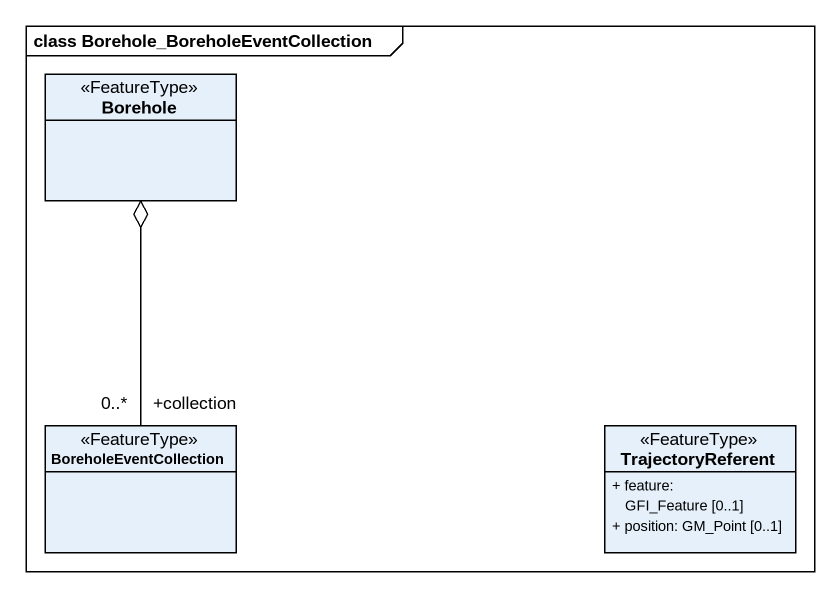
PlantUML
@startuml
mainframe class Borehole_BoreholeEventCollection
hide circle
hide empty members
skinparam classAttributeIconSize 0
class Borehole <<FeatureType>>
class BoreholeEventCollection <<FeatureType>>
class TrajectoryReferent <<FeatureType>> {
  + feature: GFI_Feature [0..1]
  + position: GM_Point [0..1]
}
BoreholeEventCollection "+collection\n0..*" -up-o Borehole
@enduml
